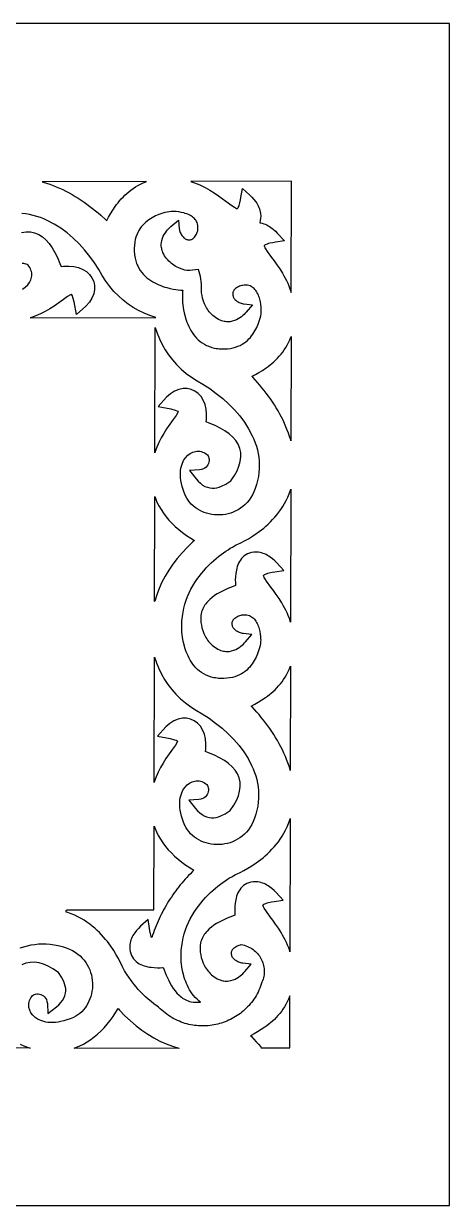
# Model space of a CAD drawing. Extents: x -163 to 157, y -147 to 153.
# Drawn here: x 49.2 to 157.2, y -147.2 to 152.8 of the extents above; entities that cross this region are included whole.
import ezdxf

# ---------------------------------------------------------------- set-up
doc = ezdxf.new("R2010")
doc.units = 0
doc.header["$MEASUREMENT"] = 0
doc.layers.get('0').update_dxf_attribs({"linetype": 'CONTINUOUS'})

msp = doc.modelspace()

# ---------------------------------------------------------------- linework, layer by layer
at = {"color": 1}
msp.add_lwpolyline([(-162.84, -147.17), (157.16, -147.17), (157.16, 152.83), (-162.84, 152.83)], close=True, dxfattribs=at)
for points in [[(80.37, 112.75), (53.84, 112.69), (54.11, 112.62), (54.96, 112.36), (55.8, 112.08), (56.63, 111.77), (57.46, 111.43), (58.28, 111.07), (59.09, 110.69), (59.89, 110.29), (60.69, 109.87), (61.47, 109.43), (62.25, 108.97), (63.01, 108.49), (63.77, 108), (64.51, 107.49), (65.24, 106.97), (65.96, 106.44), (66.67, 105.89), (67.37, 105.34), (68.05, 104.77), (68.72, 104.19), (70.01, 103.03), (70.25, 102.8), (70.29, 102.89), (70.71, 103.69), (71.21, 104.56), (71.77, 105.48), (72.41, 106.42), (72.76, 106.9), (73.14, 107.38), (73.53, 107.86), (73.95, 108.34), (74.39, 108.81), (74.85, 109.28), (75.34, 109.73), (75.86, 110.17), (76.4, 110.59), (76.96, 111), (77.56, 111.39), (78.18, 111.76), (78.83, 112.1), (79.51, 112.41), (80.21, 112.69)], [(109.05, 102.29), (109.32, 102.25), (109.72, 102.16), (110.1, 102.04), (110.48, 101.89), (110.84, 101.72), (111.19, 101.53), (111.52, 101.33), (111.86, 101.1), (112.46, 100.63), (113.03, 100.12), (113.56, 99.59), (115.31, 97.7), (113.02, 97.33), (112.38, 97.23), (111.65, 97.08), (111.3, 96.99), (110.97, 96.88), (110.68, 96.76), (110.45, 96.64), (110.26, 96.51), (110.22, 96.48), (110.19, 96.44), (110.17, 96.42), (110.17, 96.41), (110.17, 96.4), (110.17, 96.37), (110.19, 96.31), (110.23, 96.22), (110.36, 95.96), (110.52, 95.68), (110.94, 95.02), (112.07, 93.46), (112.73, 92.58), (113.42, 91.61), (114.13, 90.57), (114.84, 89.45), (115.19, 88.85), (115.52, 88.23), (115.85, 87.6), (116.16, 86.94), (116.46, 86.25), (116.73, 85.55), (116.99, 84.82), (117.06, 84.6), (117.14, 112.83), (91.55, 112.77), (91.78, 112.7), (92.51, 112.44), (93.21, 112.17), (93.89, 111.87), (94.55, 111.56), (95.19, 111.23), (95.81, 110.9), (96.4, 110.55), (97.52, 109.84), (98.57, 109.13), (99.54, 108.43), (100.42, 107.78), (101.98, 106.65), (102.63, 106.23), (102.92, 106.07), (103.18, 105.94), (103.27, 105.9), (103.33, 105.88), (103.36, 105.88), (103.37, 105.88), (103.38, 105.88), (103.4, 105.9), (103.44, 105.93), (103.47, 105.97), (103.6, 106.15), (103.72, 106.39), (103.84, 106.68), (103.94, 107.01), (104.04, 107.36), (104.18, 108.09), (104.29, 108.73), (104.65, 111.02), (106.55, 109.27), (107.08, 108.74), (107.59, 108.17), (108.06, 107.56), (108.29, 107.23), (108.49, 106.9), (108.68, 106.55), (108.85, 106.19), (109, 105.81), (109.12, 105.42), (109.21, 105.03), (109.27, 104.61), (109.31, 104), (109.29, 103.41), (109.21, 102.85), (109.07, 102.33)], [(82.52, 75.72), (83.01, 74.24), (83.6, 72.79), (84.28, 71.39), (85.07, 70.03), (85.95, 68.72), (86.92, 67.46), (87.99, 66.26), (89.15, 65.12), (90.41, 64.05), (91.76, 63.05), (93.2, 62.13), (94.67, 61.32), (96.37, 60.19), (98.04, 58.97), (99.66, 57.66), (101.2, 56.26), (102.64, 54.79), (103.98, 53.24), (105.19, 51.63), (106.25, 49.96), (107.17, 48.22), (107.56, 47.34), (107.9, 46.45), (108.2, 45.54), (108.46, 44.62), (108.66, 43.69), (108.81, 42.74), (108.9, 41.79), (108.94, 40.82), (108.93, 39.85), (108.85, 38.86), (108.71, 37.86), (108.51, 36.86), (108.24, 35.83), (107.91, 34.81), (107.58, 33.98), (107.2, 33.22), (106.79, 32.51), (106.34, 31.87), (105.85, 31.28), (105.33, 30.74), (104.78, 30.26), (104.21, 29.83), (103.61, 29.44), (102.99, 29.11), (102.35, 28.83), (101.69, 28.59), (101.02, 28.4), (100.34, 28.26), (99.66, 28.17), (98.97, 28.12), (98.28, 28.12), (97.6, 28.16), (96.92, 28.24), (96.25, 28.37), (95.6, 28.55), (94.97, 28.76), (94.35, 29.01), (93.76, 29.31), (93.2, 29.64), (92.67, 30), (92.17, 30.41), (91.71, 30.85), (91.28, 31.32), (90.9, 31.83), (90.56, 32.36), (90.27, 32.94), (89.91, 33.77), (89.61, 34.58), (89.38, 35.37), (89.19, 36.12), (89.06, 36.84), (88.98, 37.53), (88.94, 38.19), (88.95, 38.82), (88.99, 39.42), (89.08, 39.96), (89.35, 41), (89.74, 41.89), (90.23, 42.64), (90.79, 43.25), (91.41, 43.72), (92.08, 44.05), (92.79, 44.24), (93.12, 44.28), (93.47, 44.29), (93.83, 44.26), (94.18, 44.19), (94.54, 44.08), (94.89, 43.94), (95.24, 43.75), (95.57, 43.53), (95.79, 43.33), (95.95, 43.11), (96.08, 42.85), (96.17, 42.55), (96.21, 42.23), (96.21, 41.89), (96.16, 41.54), (96.06, 41.19), (95.9, 40.86), (95.7, 40.55), (95.44, 40.27), (95.13, 40.02), (94.76, 39.81), (94.32, 39.65), (93.81, 39.55), (91.25, 39.43), (92.93, 37.25), (93.46, 36.65), (94.02, 36.14), (94.58, 35.71), (95.17, 35.37), (95.77, 35.13), (96.38, 34.97), (96.99, 34.9), (97.6, 34.92), (98.2, 35.01), (98.79, 35.17), (99.38, 35.39), (100.47, 35.96), (101.7, 36.77), (102.63, 38.13), (103.3, 39.33), (103.8, 40.51), (104.13, 41.68), (104.27, 42.82), (104.23, 43.94), (103.99, 45.01), (103.57, 46.04), (102.97, 46.99), (102.21, 47.88), (101.3, 48.7), (100.25, 49.46), (99.06, 50.16), (97.73, 50.82), (96.26, 51.42), (95.45, 51.71), (95.54, 52.3), (95.58, 53.68), (95.46, 54.97), (95.18, 56.15), (94.75, 57.22), (94.17, 58.15), (93.46, 58.94), (92.62, 59.56), (91.69, 59.98), (90.68, 60.2), (89.62, 60.2), (88.54, 59.98), (87.47, 59.54), (86.42, 58.88), (85.4, 58.01), (83.28, 55.65), (86.53, 55.01), (87.64, 54.71), (88, 54.58), (88.25, 54.46), (88.36, 54.38), (88.35, 54.31), (88.28, 54.12), (87.84, 53.36), (87.07, 52.31), (86.22, 51.16), (85.42, 49.98), (84.7, 48.82), (84.05, 47.65), (83.47, 46.5), (82.97, 45.35), (82.55, 44.2), (82.46, 43.91)], [(117.04, 73.41), (116.98, 46.89), (116.91, 47.15), (116.65, 48), (116.37, 48.84), (116.06, 49.67), (115.72, 50.5), (115.36, 51.32), (114.98, 52.13), (114.58, 52.93), (114.16, 53.73), (113.72, 54.51), (113.26, 55.29), (112.78, 56.06), (112.29, 56.81), (111.78, 57.55), (111.26, 58.29), (110.73, 59.01), (110.18, 59.71), (109.63, 60.41), (109.06, 61.09), (108.49, 61.76), (107.32, 63.05), (107.09, 63.29), (107.18, 63.33), (107.98, 63.76), (108.85, 64.25), (109.77, 64.81), (110.71, 65.45), (111.19, 65.8), (111.67, 66.18), (112.15, 66.57), (112.63, 66.99), (113.1, 67.43), (113.57, 67.89), (114.02, 68.38), (114.46, 68.9), (114.89, 69.44), (115.29, 70.01), (115.68, 70.6), (116.05, 71.22), (116.39, 71.87), (116.7, 72.55), (116.98, 73.25)], [(116.96, 34.69), (116.89, 0.91), (116.82, 1.14), (116.57, 1.86), (116.29, 2.57), (116, 3.25), (115.69, 3.91), (115.36, 4.55), (115.02, 5.16), (114.67, 5.76), (113.97, 6.88), (113.26, 7.92), (112.56, 8.89), (111.9, 9.78), (110.78, 11.33), (110.35, 11.99), (110.19, 12.27), (110.06, 12.53), (110.02, 12.63), (110.01, 12.68), (110, 12.71), (110, 12.72), (110.01, 12.73), (110.03, 12.75), (110.06, 12.79), (110.1, 12.83), (110.28, 12.95), (110.52, 13.08), (110.81, 13.19), (111.14, 13.3), (111.48, 13.39), (112.21, 13.54), (112.85, 13.64), (115.15, 14.01), (113.4, 15.91), (112.87, 16.43), (112.3, 16.94), (111.69, 17.41), (111.36, 17.64), (111.02, 17.85), (110.67, 18.04), (110.31, 18.2), (109.94, 18.35), (109.55, 18.47), (109.15, 18.57), (108.74, 18.63), (108.12, 18.66), (107.53, 18.64), (106.98, 18.56), (106.45, 18.42), (105.97, 18.23), (105.52, 17.99), (105.11, 17.7), (104.74, 17.38), (104.42, 17.02), (104.14, 16.64), (103.9, 16.25), (103.69, 15.83), (103.51, 15.41), (103.36, 14.98), (103.23, 14.55), (103.13, 14.12), (103.05, 13.69), (102.98, 13.25), (102.9, 12.43), (102.87, 11.66), (102.88, 10.95), (102.9, 10.34), (102.92, 10.17), (102.33, 9.96), (100.97, 9.42), (100.27, 9.11), (99.58, 8.79), (98.91, 8.43), (98.25, 8.05), (97.61, 7.63), (96.99, 7.18), (96.41, 6.68), (95.89, 6.15), (95.63, 5.86), (95.39, 5.56), (95.17, 5.25), (94.96, 4.93), (94.77, 4.59), (94.6, 4.24), (94.44, 3.88), (94.31, 3.48), (94.2, 3.04), (94.12, 2.54), (94.09, 1.99), (94.1, 1.4), (94.15, 0.77), (94.25, 0.11), (94.4, -0.57), (94.61, -1.26), (94.88, -1.96), (95.21, -2.65), (95.41, -3), (95.62, -3.34), (95.85, -3.68), (96.1, -4), (96.38, -4.32), (96.67, -4.62), (96.98, -4.91), (97.32, -5.19), (97.68, -5.46), (98.06, -5.7), (98.46, -5.93), (98.89, -6.14), (99.2, -6.27), (99.52, -6.37), (99.84, -6.45), (100.15, -6.51), (100.46, -6.54), (100.77, -6.55), (101.07, -6.55), (101.38, -6.52), (101.93, -6.41), (102.47, -6.25), (102.97, -6.04), (103.43, -5.8), (103.86, -5.53), (104.25, -5.24), (104.61, -4.95), (104.94, -4.66), (105.22, -4.38), (105.48, -4.1), (107.06, -2.21), (104.9, -2.01), (104.66, -1.97), (104.41, -1.91), (104.16, -1.84), (103.91, -1.74), (103.66, -1.63), (103.42, -1.5), (103.2, -1.36), (102.99, -1.2), (102.79, -1.04), (102.62, -0.87), (102.47, -0.7), (102.35, -0.52), (102.25, -0.35), (102.18, -0.18), (102.12, 0.01), (102.09, 0.2), (102.07, 0.4), (102.07, 0.57), (102.08, 0.73), (102.1, 0.88), (102.13, 1.02), (102.18, 1.14), (102.23, 1.26), (102.29, 1.38), (102.36, 1.48), (102.54, 1.7), (102.75, 1.9), (102.99, 2.08), (103.24, 2.23), (103.5, 2.37), (103.76, 2.48), (103.99, 2.57), (104.37, 2.68), (104.49, 2.71), (104.94, 2.75), (105.37, 2.75), (105.76, 2.71), (106.11, 2.64), (106.43, 2.54), (106.72, 2.41), (106.99, 2.26), (107.25, 2.08), (107.48, 1.87), (107.7, 1.65), (107.9, 1.4), (108.09, 1.12), (108.26, 0.83), (108.42, 0.53), (108.56, 0.2), (108.69, -0.13), (108.8, -0.47), (108.9, -0.8), (109.06, -1.49), (109.17, -2.15), (109.24, -2.75), (109.28, -3.27), (109.3, -3.68), (109.29, -4.06), (109.22, -4.54), (109.13, -5.03), (108.98, -5.66), (108.77, -6.38), (108.49, -7.18), (108.33, -7.59), (108.14, -8.01), (107.92, -8.44), (107.69, -8.87), (107.43, -9.29), (107.15, -9.71), (106.84, -10.13), (106.51, -10.53), (106.15, -10.91), (105.76, -11.28), (105.34, -11.63), (104.9, -11.95), (104.41, -12.25), (103.9, -12.52), (103.35, -12.77), (102.75, -12.98), (102.12, -13.15), (101.44, -13.28), (100.72, -13.37), (99.94, -13.42), (99.5, -13.42), (99.06, -13.41), (98.64, -13.38), (98.23, -13.34), (97.84, -13.28), (97.46, -13.21), (97.09, -13.13), (96.74, -13.04), (96.39, -12.93), (96.06, -12.81), (95.74, -12.68), (95.44, -12.55), (94.84, -12.24), (94.3, -11.89), (93.79, -11.52), (93.31, -11.11), (92.87, -10.67), (92.47, -10.22), (92.09, -9.74), (91.75, -9.25), (91.43, -8.74), (91.14, -8.22), (90.88, -7.7), (90.65, -7.18), (90.44, -6.67), (90.26, -6.16), (90.09, -5.66), (89.95, -5.19), (89.72, -4.29), (89.57, -3.52), (89.47, -2.91), (89.39, -2.26), (89.34, -1.66), (89.31, -1.06), (89.29, -0.47), (89.29, 0.11), (89.3, 0.68), (89.33, 1.24), (89.38, 1.8), (89.44, 2.35), (89.52, 2.89), (89.6, 3.42), (89.71, 3.95), (89.82, 4.46), (90.09, 5.48), (90.41, 6.46), (90.77, 7.42), (91.17, 8.34), (91.62, 9.24), (92.09, 10.1), (92.6, 10.93), (93.13, 11.74), (93.69, 12.51), (94.27, 13.25), (94.87, 13.96), (95.48, 14.64), (96.1, 15.29), (96.73, 15.91), (97.36, 16.49), (98, 17.04), (98.62, 17.56), (99.25, 18.04), (99.86, 18.49), (100.45, 18.91), (101.03, 19.29), (101.59, 19.64), (102.12, 19.96), (102.62, 20.23), (103.08, 20.48), (103.52, 20.69), (104.29, 21.07), (105.18, 21.53), (106.17, 22.08), (107.23, 22.73), (108.34, 23.47), (108.91, 23.89), (109.49, 24.33), (110.06, 24.79), (110.64, 25.28), (111.21, 25.8), (111.78, 26.35), (112.34, 26.92), (112.89, 27.53), (113.42, 28.16), (113.94, 28.83), (114.44, 29.52), (114.92, 30.25), (115.37, 31.01), (115.79, 31.8), (116.18, 32.63), (116.54, 33.49), (116.86, 34.38)], [(82.43, 32.77), (82.58, 32.34), (83, 31.36), (83.48, 30.4), (84.03, 29.47), (84.63, 28.56), (85.3, 27.67), (86.02, 26.81), (86.81, 25.97), (87.65, 25.17), (88.54, 24.38), (89.5, 23.63), (90.5, 22.9), (91.56, 22.21), (92.54, 21.61), (92.13, 21.26), (90.7, 19.91), (89.37, 18.51), (88.14, 17.08), (87.01, 15.61), (85.99, 14.1), (85.07, 12.57), (84.25, 11.02), (83.54, 9.44), (82.93, 7.85), (82.42, 6.25), (82.38, 6.11)], [(82.35, -7.97), (82.84, -9.45), (83.43, -10.89), (84.12, -12.3), (84.9, -13.66), (85.78, -14.97), (86.75, -16.23), (87.82, -17.43), (88.99, -18.56), (90.25, -19.63), (91.59, -20.63), (93.03, -21.56), (94.5, -22.37), (96.2, -23.49), (97.88, -24.72), (99.49, -26.03), (101.03, -27.43), (102.48, -28.9), (103.81, -30.44), (105.02, -32.05), (106.09, -33.73), (107, -35.47), (107.39, -36.34), (107.74, -37.24), (108.04, -38.15), (108.29, -39.07), (108.49, -40), (108.64, -40.94), (108.74, -41.9), (108.78, -42.86), (108.76, -43.84), (108.68, -44.82), (108.55, -45.82), (108.34, -46.83), (108.08, -47.85), (107.74, -48.88), (107.41, -49.71), (107.04, -50.47), (106.62, -51.17), (106.17, -51.82), (105.68, -52.41), (105.16, -52.94), (104.62, -53.43), (104.04, -53.86), (103.44, -54.24), (102.82, -54.58), (102.18, -54.86), (101.52, -55.1), (100.86, -55.28), (100.18, -55.42), (99.49, -55.52), (98.8, -55.57), (98.12, -55.57), (97.43, -55.53), (96.75, -55.44), (96.09, -55.31), (95.44, -55.14), (94.8, -54.93), (94.19, -54.67), (93.6, -54.38), (93.03, -54.05), (92.5, -53.68), (92, -53.28), (91.54, -52.84), (91.12, -52.37), (90.74, -51.86), (90.4, -51.32), (90.1, -50.74), (89.75, -49.91), (89.45, -49.1), (89.21, -48.32), (89.03, -47.57), (88.89, -46.84), (88.81, -46.15), (88.77, -45.49), (88.78, -44.87), (88.83, -44.27), (88.91, -43.73), (89.19, -42.69), (89.58, -41.8), (90.06, -41.05), (90.63, -40.44), (91.25, -39.97), (91.91, -39.64), (92.63, -39.44), (92.95, -39.4), (93.31, -39.4), (93.66, -39.43), (94.02, -39.5), (94.37, -39.6), (94.72, -39.75), (95.08, -39.94), (95.4, -40.16), (95.62, -40.36), (95.78, -40.58), (95.91, -40.84), (96, -41.13), (96.05, -41.46), (96.05, -41.8), (95.99, -42.15), (95.89, -42.5), (95.74, -42.83), (95.53, -43.14), (95.28, -43.42), (94.97, -43.67), (94.6, -43.87), (94.16, -44.03), (93.65, -44.13), (91.08, -44.26), (92.76, -46.44), (93.3, -47.04), (93.85, -47.55), (94.42, -47.97), (95, -48.31), (95.6, -48.56), (96.21, -48.72), (96.83, -48.78), (97.44, -48.77), (98.04, -48.68), (98.62, -48.52), (99.21, -48.29), (100.31, -47.73), (101.53, -46.91), (102.46, -45.56), (103.13, -44.36), (103.64, -43.17), (103.96, -42.01), (104.11, -40.87), (104.06, -39.75), (103.83, -38.67), (103.4, -37.65), (102.81, -36.7), (102.05, -35.81), (101.14, -34.99), (100.09, -34.23), (98.89, -33.53), (97.56, -32.87), (96.09, -32.26), (95.28, -31.98), (95.37, -31.39), (95.42, -30), (95.3, -28.72), (95.01, -27.53), (94.58, -26.47), (94, -25.53), (93.29, -24.75), (92.46, -24.13), (91.52, -23.7), (90.51, -23.49), (89.45, -23.49), (88.38, -23.71), (87.31, -24.15), (86.26, -24.8), (85.23, -25.67), (83.11, -28.03), (86.36, -28.68), (87.47, -28.97), (87.84, -29.1), (88.09, -29.23), (88.2, -29.3), (88.18, -29.37), (88.11, -29.57), (87.68, -30.32), (86.91, -31.38), (86.05, -32.53), (85.25, -33.7), (84.53, -34.87), (83.88, -36.03), (83.31, -37.19), (82.81, -38.34), (82.38, -39.48), (82.29, -39.78)], [(116.87, -10.28), (116.82, -36.8), (116.75, -36.54), (116.49, -35.69), (116.2, -34.85), (115.89, -34.01), (115.56, -33.19), (115.2, -32.37), (114.82, -31.56), (114.42, -30.75), (113.99, -29.96), (113.55, -29.17), (113.09, -28.4), (112.62, -27.63), (112.12, -26.88), (111.62, -26.13), (111.09, -25.4), (110.56, -24.68), (110.02, -23.97), (109.46, -23.28), (108.9, -22.59), (108.32, -21.92), (107.16, -20.63), (106.93, -20.4), (107.02, -20.35), (107.82, -19.93), (108.69, -19.44), (109.6, -18.87), (110.54, -18.24), (111.03, -17.88), (111.51, -17.51), (111.99, -17.11), (112.47, -16.7), (112.94, -16.26), (113.4, -15.79), (113.85, -15.3), (114.29, -14.79), (114.72, -14.25), (115.13, -13.68), (115.52, -13.09), (115.88, -12.47), (116.22, -11.82), (116.54, -11.14), (116.82, -10.43)], [(83.42, -96.84), (83.02, -96.57), (82.24, -96.02), (81.5, -95.44), (80.79, -94.84), (80.11, -94.23), (79.46, -93.6), (78.85, -92.98), (78.26, -92.34), (77.71, -91.71), (77.2, -91.08), (76.71, -90.46), (76.26, -89.85), (75.84, -89.25), (75.46, -88.67), (75.11, -88.12), (74.8, -87.59), (74.52, -87.09), (74.28, -86.62), (74.06, -86.19), (73.69, -85.42), (73.22, -84.52), (72.67, -83.53), (72.02, -82.47), (71.28, -81.37), (70.87, -80.79), (70.43, -80.22), (69.96, -79.64), (69.47, -79.07), (68.95, -78.49), (68.41, -77.92), (67.83, -77.37), (67.23, -76.82), (66.59, -76.28), (65.93, -75.76), (65.23, -75.27), (64.5, -74.79), (63.74, -74.34), (62.95, -73.91), (62.13, -73.52), (61.27, -73.16), (60.38, -72.84), (60.06, -72.74), (60.03, -72.73), (60, -72.7), (59.98, -72.67), (59.97, -72.63), (59.96, -72.54), (59.97, -72.43), (59.99, -72.33), (60.03, -72.25), (60.06, -72.21), (60.09, -72.19), (60.12, -72.17), (60.16, -72.17), (82.23, -72.17), (82.27, -50.92), (82.42, -51.35), (82.84, -52.33), (83.32, -53.28), (83.86, -54.22), (84.47, -55.13), (85.13, -56.02), (85.86, -56.88), (86.64, -57.71), (87.48, -58.52), (88.38, -59.3), (89.33, -60.06), (90.33, -60.78), (91.39, -61.48), (92.38, -62.07), (91.92, -62.52), (91.47, -62.97), (91.02, -63.43), (90.58, -63.9), (90.15, -64.37), (89.73, -64.85), (89.32, -65.34), (88.91, -65.83), (88.51, -66.32), (88.12, -66.83), (87.74, -67.34), (87.37, -67.85), (87, -68.37), (86.64, -68.9), (86.29, -69.43), (85.95, -69.96), (85.62, -70.51), (85.29, -71.05), (84.98, -71.61), (84.67, -72.16), (84.37, -72.72), (84.08, -73.29), (83.8, -73.86), (83.53, -74.44), (83.27, -75.02), (83.01, -75.6), (82.77, -76.19), (82.53, -76.78), (82.3, -77.38), (82.08, -77.98), (81.88, -78.58), (81.68, -79.19), (81.68, -79.19), (81.56, -78.9), (81.45, -78.57), (81.36, -78.22), (81.21, -77.49), (81.11, -76.85), (80.74, -74.56), (78.85, -76.31), (78.32, -76.84), (77.81, -77.41), (77.34, -78.02), (77.11, -78.35), (76.91, -78.68), (76.72, -79.03), (76.55, -79.39), (76.4, -79.77), (76.28, -80.15), (76.19, -80.55), (76.13, -80.97), (76.09, -81.58), (76.11, -82.17), (76.19, -82.73), (76.33, -83.25), (76.52, -83.74), (76.76, -84.19), (77.05, -84.6), (77.38, -84.96), (77.73, -85.28), (78.11, -85.56), (78.51, -85.81), (78.92, -86.02), (79.34, -86.2), (79.77, -86.35), (80.2, -86.47), (80.64, -86.57), (81.07, -86.66), (81.5, -86.72), (82.32, -86.8), (83.1, -86.83), (83.8, -86.83), (84.41, -86.8), (84.59, -86.79), (84.8, -87.37), (85.34, -88.74), (85.64, -89.43), (85.97, -90.12), (86.32, -90.8), (86.71, -91.46), (87.12, -92.1), (87.58, -92.71), (88.07, -93.29), (88.6, -93.82), (88.89, -94.08), (89.19, -94.32), (89.5, -94.54), (89.83, -94.75), (90.16, -94.94), (90.51, -95.11), (90.88, -95.26), (91.27, -95.4), (91.71, -95.51), (92.22, -95.58), (92.76, -95.61), (93.36, -95.6), (93.98, -95.55), (94.07, -95.54), (93.62, -95.2), (93.15, -94.79), (92.71, -94.36), (92.3, -93.9), (91.93, -93.43), (91.58, -92.93), (91.27, -92.43), (90.98, -91.91), (90.72, -91.39), (90.48, -90.87), (90.28, -90.35), (90.09, -89.84), (89.93, -89.35), (89.79, -88.87), (89.56, -87.98), (89.4, -87.21), (89.3, -86.59), (89.23, -85.94), (89.17, -85.34), (89.14, -84.75), (89.12, -84.16), (89.12, -83.58), (89.14, -83.01), (89.17, -82.44), (89.21, -81.89), (89.27, -81.34), (89.35, -80.8), (89.44, -80.26), (89.54, -79.74), (89.66, -79.23), (89.93, -78.21), (90.25, -77.22), (90.61, -76.27), (91.01, -75.34), (91.45, -74.45), (91.92, -73.59), (92.43, -72.75), (92.97, -71.95), (93.52, -71.17), (94.1, -70.43), (94.7, -69.72), (95.31, -69.04), (95.93, -68.4), (96.56, -67.78), (97.2, -67.2), (97.83, -66.65), (98.46, -66.13), (99.08, -65.64), (99.69, -65.19), (100.29, -64.78), (100.87, -64.39), (101.42, -64.04), (101.95, -63.73), (102.45, -63.45), (102.91, -63.21), (103.35, -62.99), (104.12, -62.62), (105.02, -62.16), (106.01, -61.6), (107.07, -60.95), (108.17, -60.21), (108.75, -59.8), (109.32, -59.36), (109.9, -58.9), (110.47, -58.41), (111.05, -57.89), (111.62, -57.34), (112.17, -56.76), (112.72, -56.16), (113.26, -55.52), (113.78, -54.86), (114.27, -54.16), (114.75, -53.43), (115.2, -52.67), (115.62, -51.88), (116.02, -51.06), (116.38, -50.2), (116.7, -49.31), (116.79, -48.99), (116.73, -82.78), (116.66, -82.55), (116.4, -81.82), (116.13, -81.12), (115.83, -80.44), (115.52, -79.78), (115.19, -79.14), (114.86, -78.53), (114.51, -77.93), (113.8, -76.81), (113.09, -75.76), (112.39, -74.8), (111.74, -73.91), (110.61, -72.35), (110.19, -71.7), (110.03, -71.41), (109.9, -71.16), (109.86, -71.06), (109.84, -71), (109.84, -70.97), (109.84, -70.96), (109.84, -70.96), (109.86, -70.93), (109.89, -70.9), (109.93, -70.86), (110.11, -70.73), (110.35, -70.61), (110.64, -70.49), (110.97, -70.39), (111.32, -70.3), (112.05, -70.15), (112.69, -70.04), (114.98, -69.68), (113.23, -67.78), (112.7, -67.25), (112.13, -66.74), (111.52, -66.27), (111.19, -66.05), (110.86, -65.84), (110.51, -65.65), (110.15, -65.48), (109.77, -65.33), (109.38, -65.21), (108.99, -65.12), (108.57, -65.06), (107.96, -65.02), (107.37, -65.04), (106.81, -65.12), (106.29, -65.26), (105.8, -65.45), (105.35, -65.7), (104.94, -65.98), (104.58, -66.31), (104.26, -66.66), (103.98, -67.04), (103.73, -67.44), (103.52, -67.85), (103.34, -68.27), (103.19, -68.7), (103.07, -69.14), (102.97, -69.57), (102.88, -70), (102.82, -70.43), (102.74, -71.25), (102.71, -72.03), (102.71, -72.74), (102.74, -73.34), (102.75, -73.52), (102.17, -73.73), (100.8, -74.27), (100.11, -74.57), (99.42, -74.9), (98.74, -75.26), (98.08, -75.64), (97.44, -76.06), (96.83, -76.51), (96.25, -77), (95.72, -77.53), (95.46, -77.83), (95.22, -78.12), (95, -78.44), (94.79, -78.76), (94.6, -79.1), (94.43, -79.45), (94.28, -79.81), (94.14, -80.2), (94.03, -80.64), (93.96, -81.15), (93.93, -81.7), (93.94, -82.29), (93.99, -82.92), (94.09, -83.57), (94.24, -84.25), (94.45, -84.95), (94.71, -85.65), (95.04, -86.34), (95.24, -86.69), (95.45, -87.03), (95.69, -87.36), (95.94, -87.69), (96.21, -88), (96.5, -88.31), (96.82, -88.6), (97.15, -88.88), (97.51, -89.14), (97.89, -89.39), (98.3, -89.62), (98.72, -89.82), (99.04, -89.95), (99.36, -90.06), (99.67, -90.14), (99.99, -90.2), (100.3, -90.23), (100.61, -90.24), (100.91, -90.23), (101.22, -90.2), (101.77, -90.1), (102.3, -89.94), (102.8, -89.73), (103.27, -89.48), (103.7, -89.22), (104.09, -88.93), (104.45, -88.64), (104.77, -88.35), (105.06, -88.06), (105.31, -87.79), (106.9, -85.9), (104.74, -85.7), (104.5, -85.66), (104.25, -85.6), (104, -85.52), (103.74, -85.43), (103.5, -85.31), (103.26, -85.19), (103.03, -85.04), (102.82, -84.89), (102.63, -84.73), (102.45, -84.56), (102.31, -84.39), (102.18, -84.21), (102.08, -84.04), (102.01, -83.86), (101.96, -83.68), (101.92, -83.48), (101.9, -83.29), (101.9, -83.11), (101.91, -82.95), (101.93, -82.81), (101.97, -82.67), (102.01, -82.54), (102.06, -82.42), (102.13, -82.31), (102.19, -82.21), (102.38, -81.98), (102.58, -81.79), (102.82, -81.61), (103.07, -81.45), (103.34, -81.32), (103.59, -81.2), (103.82, -81.12), (104.21, -81), (104.32, -80.98), (104.32, -80.98), (104.75, -81.05), (105.17, -81.15), (105.57, -81.27), (105.96, -81.42), (106.33, -81.58), (106.69, -81.77), (107.03, -81.97), (107.36, -82.19), (107.67, -82.43), (107.97, -82.69), (108.24, -82.96), (108.51, -83.25), (108.75, -83.55), (108.98, -83.86), (109.19, -84.18), (109.38, -84.51), (109.55, -84.86), (109.7, -85.21), (109.83, -85.57), (109.95, -85.94), (110.04, -86.31), (110.11, -86.69), (110.16, -87.07), (110.19, -87.45), (110.2, -87.84), (110.19, -88.23), (110.15, -88.62), (110.09, -89.01), (110.01, -89.39), (109.9, -89.78), (109.77, -90.16), (109.61, -90.53), (109.45, -91.05), (109.27, -91.56), (109.07, -92.06), (108.86, -92.55), (108.63, -93.02), (108.39, -93.49), (108.14, -93.94), (107.87, -94.38), (107.59, -94.81), (107.29, -95.23), (106.99, -95.63), (106.67, -96.02), (106.34, -96.4), (106, -96.77), (105.65, -97.13), (105.28, -97.47), (104.91, -97.8), (104.53, -98.12), (104.14, -98.42), (103.74, -98.71), (103.33, -98.99), (102.92, -99.26), (102.49, -99.51), (102.06, -99.75), (101.62, -99.97), (101.18, -100.18), (100.73, -100.38), (100.28, -100.56), (99.81, -100.73), (99.35, -100.88), (98.88, -101.02), (98.4, -101.15), (97.93, -101.26), (97.45, -101.36), (96.96, -101.44), (96.47, -101.5), (95.99, -101.56), (95.5, -101.59), (95, -101.61), (94.51, -101.62), (94.02, -101.61), (93.52, -101.58), (93.03, -101.54), (92.54, -101.48), (92.05, -101.41), (91.56, -101.32), (91.07, -101.22), (90.58, -101.1), (90.1, -100.96), (89.62, -100.8), (89.14, -100.63), (88.67, -100.44), (88.2, -100.24), (87.73, -100.02), (87.27, -99.78), (86.82, -99.52), (86.37, -99.25), (85.92, -98.96), (85.49, -98.65), (85.06, -98.32), (84.64, -97.98), (84.22, -97.62), (83.82, -97.24)], [(116.68, -107.17), (116.71, -93.97), (116.65, -94.12), (116.37, -94.83), (116.06, -95.5), (115.72, -96.15), (115.35, -96.77), (114.96, -97.37), (114.55, -97.93), (114.13, -98.47), (113.69, -98.99), (113.23, -99.48), (112.77, -99.94), (112.3, -100.38), (111.82, -100.8), (111.34, -101.2), (110.86, -101.57), (110.38, -101.92), (109.44, -102.56), (108.52, -103.13), (107.65, -103.62), (106.85, -104.04), (106.76, -104.09), (106.99, -104.32), (108.15, -105.61), (108.73, -106.28), (109.3, -106.96), (109.46, -107.17)], [(61.99, -107.27), (62.41, -107.12), (63.39, -106.7), (64.35, -106.22), (65.29, -105.68), (66.2, -105.07), (67.08, -104.41), (67.94, -103.68), (68.78, -102.9), (69.59, -102.06), (70.37, -101.16), (71.12, -100.21), (71.85, -99.2), (72.55, -98.15), (73.14, -97.16), (73.49, -97.57), (74.84, -99.01), (76.24, -100.34), (77.68, -101.57), (79.15, -102.69), (80.65, -103.71), (82.18, -104.63), (83.74, -105.45), (85.31, -106.17), (86.9, -106.78), (88.5, -107.29), (88.64, -107.32)]]:
    msp.add_lwpolyline(points, close=True)
msp.add_lwpolyline([(89.52, 85.18), (89.5, 84.93), (89.47, 84.37), (89.45, 83.79), (89.45, 83.21), (89.47, 82.63), (89.5, 82.03), (89.56, 81.43), (89.63, 80.78), (89.73, 80.17), (89.89, 79.4), (90.12, 78.5), (90.26, 78.03), (90.42, 77.53), (90.61, 77.02), (90.82, 76.5), (91.05, 75.98), (91.31, 75.46), (91.6, 74.95), (91.91, 74.44), (92.26, 73.95), (92.63, 73.47), (93.04, 73.01), (93.48, 72.58), (93.95, 72.17), (94.46, 71.79), (95.01, 71.45), (95.6, 71.14), (95.91, 71), (96.23, 70.88), (96.56, 70.76), (96.9, 70.65), (97.26, 70.56), (97.62, 70.47), (98.01, 70.4), (98.4, 70.35), (98.81, 70.3), (99.23, 70.28), (99.67, 70.26), (100.11, 70.27), (100.89, 70.31), (101.61, 70.4), (102.29, 70.54), (102.92, 70.71), (103.51, 70.92), (104.06, 71.16), (104.58, 71.44), (105.06, 71.74), (105.51, 72.06), (105.93, 72.41), (106.32, 72.78), (106.68, 73.16), (107.01, 73.56), (107.32, 73.97), (107.6, 74.39), (107.86, 74.82), (108.09, 75.25), (108.3, 75.67), (108.49, 76.1), (108.66, 76.5), (108.94, 77.31), (109.15, 78.03), (109.3, 78.66), (109.39, 79.15), (109.46, 79.63), (109.46, 80), (109.45, 80.41), (109.41, 80.93), (109.33, 81.54), (109.22, 82.19), (109.06, 82.89), (108.97, 83.22), (108.85, 83.56), (108.72, 83.89), (108.58, 84.21), (108.42, 84.52), (108.25, 84.81), (108.06, 85.08), (107.86, 85.33), (107.64, 85.56), (107.41, 85.77), (107.16, 85.94), (106.89, 86.1), (106.6, 86.23), (106.28, 86.33), (105.92, 86.4), (105.53, 86.44), (105.11, 86.44), (104.65, 86.39), (104.54, 86.37), (104.15, 86.25), (103.92, 86.17), (103.67, 86.06), (103.41, 85.92), (103.15, 85.76), (102.91, 85.58), (102.71, 85.39), (102.52, 85.16), (102.46, 85.06), (102.4, 84.95), (102.34, 84.83), (102.3, 84.7), (102.26, 84.57), (102.24, 84.42), (102.23, 84.26), (102.23, 84.08), (102.25, 83.89), (102.29, 83.69), (102.34, 83.51), (102.41, 83.34), (102.51, 83.16), (102.64, 82.99), (102.78, 82.81), (102.96, 82.64), (103.15, 82.48), (103.36, 82.33), (103.59, 82.19), (103.83, 82.06), (104.07, 81.95), (104.33, 81.85), (104.58, 81.77), (104.83, 81.71), (105.07, 81.67), (107.23, 81.48), (105.64, 79.58), (105.39, 79.31), (105.1, 79.03), (104.78, 78.73), (104.42, 78.44), (104.03, 78.16), (103.6, 77.89), (103.13, 77.64), (102.63, 77.44), (102.1, 77.27), (101.55, 77.17), (101.24, 77.14), (100.94, 77.13), (100.63, 77.14), (100.32, 77.18), (100, 77.23), (99.69, 77.31), (99.37, 77.42), (99.05, 77.55), (98.63, 77.76), (98.22, 77.98), (97.84, 78.23), (97.49, 78.49), (97.15, 78.77), (96.83, 79.06), (96.54, 79.37), (96.27, 79.69), (96.02, 80.01), (95.79, 80.34), (95.57, 80.68), (95.37, 81.04), (95.04, 81.72), (94.78, 82.42), (94.57, 83.12), (94.42, 83.8), (94.32, 84.46), (94.27, 85.08), (94.26, 85.52, 0.09919), (93.49, 90.42, -0.027634), (90.58, 90.17), (90.08, 90.28), (89.38, 90.49), (88.68, 90.75), (87.99, 91.08), (87.64, 91.28), (87.3, 91.49), (86.97, 91.73), (86.64, 91.98), (86.33, 92.25), (86.02, 92.54), (85.73, 92.86), (85.45, 93.19), (85.19, 93.55), (84.94, 93.93), (84.71, 94.34), (84.51, 94.76), (84.38, 95.08), (84.27, 95.4), (84.19, 95.71), (84.14, 96.03), (84.1, 96.34), (84.09, 96.65), (84.1, 96.95), (84.13, 97.26), (84.23, 97.81), (84.39, 98.34), (84.6, 98.84), (84.85, 99.31), (85.12, 99.74), (85.4, 100.13), (85.69, 100.49), (85.98, 100.81), (86.27, 101.1), (86.54, 101.35), (88.43, 102.94), (88.63, 100.78), (88.67, 100.54), (88.73, 100.29), (88.81, 100.04), (88.91, 99.78), (89.02, 99.54), (89.15, 99.3), (89.29, 99.07), (89.44, 98.86), (89.6, 98.67), (89.77, 98.49), (89.95, 98.35), (90.12, 98.22), (90.3, 98.12), (90.47, 98.05), (90.65, 98), (90.85, 97.96), (91.04, 97.94), (91.22, 97.94), (91.38, 97.95), (91.52, 97.97), (91.66, 98.01), (91.79, 98.05), (91.91, 98.1), (92.02, 98.17), (92.12, 98.23), (92.35, 98.42), (92.54, 98.62), (92.72, 98.86), (92.88, 99.11), (93.01, 99.38), (93.13, 99.63), (93.21, 99.86), (93.33, 100.25), (93.35, 100.36), (93.39, 100.82), (93.39, 101.24), (93.36, 101.63), (93.29, 101.98), (93.18, 102.31), (93.06, 102.6), (92.9, 102.87), (92.72, 103.12), (92.52, 103.35), (92.29, 103.57), (92.04, 103.77), (91.77, 103.96), (91.48, 104.13), (91.17, 104.29), (90.85, 104.43), (90.52, 104.56), (90.18, 104.67), (89.84, 104.77), (89.15, 104.93), (88.5, 105.04), (87.89, 105.12), (87.37, 105.15), (86.96, 105.17), (86.59, 105.17), (86.11, 105.1), (85.61, 105.01), (84.99, 104.86), (84.27, 104.65), (83.46, 104.37), (83.05, 104.2), (82.63, 104.01), (82.2, 103.8), (81.78, 103.57), (81.35, 103.31), (80.93, 103.03), (80.52, 102.72), (80.12, 102.39), (79.73, 102.03), (79.37, 101.64), (79.02, 101.22), (78.69, 100.77), (78.39, 100.29), (78.12, 99.77), (77.88, 99.22), (77.67, 98.63), (77.5, 98), (77.36, 97.32), (77.27, 96.6), (77.23, 95.82), (77.22, 95.38), (77.24, 94.94), (77.26, 94.52), (77.31, 94.11), (77.36, 93.72), (77.43, 93.33), (77.51, 92.97), (77.61, 92.61), (77.72, 92.27), (77.83, 91.93), (77.96, 91.61), (78.1, 91.31), (78.41, 90.72), (78.75, 90.17), (79.13, 89.66), (79.54, 89.19), (79.97, 88.75), (80.43, 88.34), (80.91, 87.97), (81.4, 87.62), (81.91, 87.31), (82.42, 87.02), (82.94, 86.76), (83.46, 86.52), (83.98, 86.32), (84.49, 86.13), (84.98, 85.97), (85.46, 85.83), (86.35, 85.6), (87.12, 85.44), (87.74, 85.34), (88.39, 85.27), (88.99, 85.21)], format="xyb", close=True)
for points in [[(48.63, 99.84), (49.78, 99.98), (50.89, 99.94), (51.97, 99.7), (52.99, 99.28), (53.95, 98.68), (54.83, 97.92), (55.65, 97.01), (56.41, 95.96), (57.12, 94.77), (57.77, 93.43), (58.38, 91.97), (58.67, 91.16), (59.26, 91.25), (60.64, 91.29), (61.93, 91.17), (63.11, 90.89), (64.18, 90.46), (65.11, 89.88), (65.9, 89.16), (66.51, 88.33), (66.94, 87.4), (67.16, 86.39), (67.16, 85.33), (66.94, 84.25), (66.5, 83.18), (65.84, 82.13), (64.97, 81.11), (62.61, 78.99), (61.96, 82.24), (61.67, 83.35), (61.54, 83.71), (61.42, 83.96), (61.34, 84.07), (61.27, 84.06), (61.08, 83.99), (60.32, 83.55), (59.27, 82.78), (58.11, 81.92), (56.94, 81.13), (55.78, 80.4), (54.61, 79.76), (53.46, 79.18), (52.31, 78.68), (51.16, 78.26), (50.87, 78.17), (82.67, 78.23), (81.2, 78.72), (79.75, 79.31), (78.35, 79.99), (76.99, 80.78), (75.68, 81.65), (74.42, 82.63), (73.22, 83.7), (72.08, 84.86), (71.01, 86.12), (70.01, 87.47), (69.09, 88.91), (68.28, 90.38), (67.15, 92.08), (65.93, 93.75), (64.61, 95.37), (63.22, 96.9), (61.75, 98.35), (60.2, 99.69), (58.59, 100.9), (56.92, 101.96), (55.18, 102.88), (54.3, 103.27), (53.41, 103.61), (52.5, 103.91), (51.58, 104.16), (50.64, 104.37), (49.7, 104.52), (48.75, 104.61)], [(48.85, 85.45), (49.59, 85.94), (50.21, 86.5), (50.68, 87.12), (51.01, 87.79), (51.2, 88.5), (51.24, 88.83), (51.25, 89.18), (51.22, 89.54), (51.15, 89.89), (51.04, 90.25), (50.89, 90.6), (50.71, 90.95), (50.49, 91.28), (50.29, 91.49), (50.07, 91.66), (49.81, 91.79), (49.51, 91.88), (49.19, 91.92), (48.84, 91.92)], [(48.31, -81.8), (49.22, -81.5), (50.14, -81.25), (51.07, -81.05), (52.01, -80.9), (52.96, -80.8), (53.93, -80.76), (54.91, -80.78), (55.89, -80.86), (56.89, -80.99), (57.9, -81.2), (58.92, -81.46), (59.95, -81.8), (60.77, -82.13), (61.54, -82.5), (62.24, -82.92), (62.89, -83.37), (63.48, -83.86), (64.01, -84.37), (64.5, -84.92), (64.93, -85.5), (65.31, -86.1), (65.64, -86.72), (65.93, -87.36), (66.16, -88.01), (66.35, -88.68), (66.49, -89.36), (66.59, -90.05), (66.64, -90.74), (66.64, -91.42), (66.6, -92.11), (66.51, -92.78), (66.38, -93.45), (66.21, -94.1), (66, -94.74), (65.74, -95.35), (65.45, -95.94), (65.12, -96.51), (64.75, -97.04), (64.35, -97.54), (63.91, -98), (63.43, -98.42), (62.93, -98.8), (62.39, -99.14), (61.81, -99.44), (60.98, -99.79), (60.17, -100.09), (59.39, -100.33), (58.63, -100.51), (57.91, -100.65), (57.22, -100.73), (56.56, -100.77), (55.93, -100.76), (55.34, -100.71), (54.79, -100.63), (53.75, -100.35), (52.87, -99.96), (52.12, -99.48), (51.51, -98.91), (51.04, -98.29), (50.71, -97.63), (50.51, -96.91), (50.47, -96.59), (50.47, -96.23), (50.5, -95.88), (50.56, -95.52), (50.67, -95.17), (50.82, -94.81), (51.01, -94.46), (51.23, -94.14), (51.42, -93.92), (51.64, -93.76), (51.9, -93.63), (52.2, -93.54), (52.52, -93.49), (52.87, -93.49), (53.22, -93.55), (53.56, -93.65), (53.9, -93.8), (54.21, -94.01), (54.49, -94.26), (54.73, -94.57), (54.94, -94.94), (55.1, -95.38), (55.2, -95.89), (55.32, -98.46), (57.51, -96.78), (58.11, -96.24), (58.62, -95.69), (59.04, -95.12), (59.38, -94.54), (59.63, -93.94), (59.78, -93.33), (59.85, -92.71), (59.84, -92.1), (59.74, -91.5), (59.58, -90.92), (59.36, -90.33), (58.8, -89.23), (57.98, -88.01), (56.62, -87.08), (55.42, -86.41), (54.24, -85.9), (53.08, -85.58), (51.93, -85.43), (50.82, -85.48), (49.74, -85.71), (48.72, -86.14)], [(48.26, -106.23), (49.41, -106.73), (50.55, -107.16), (50.84, -107.25), (19.04, -107.19)]]:
    msp.add_lwpolyline(points)

doc.saveas('drawing.dxf')
